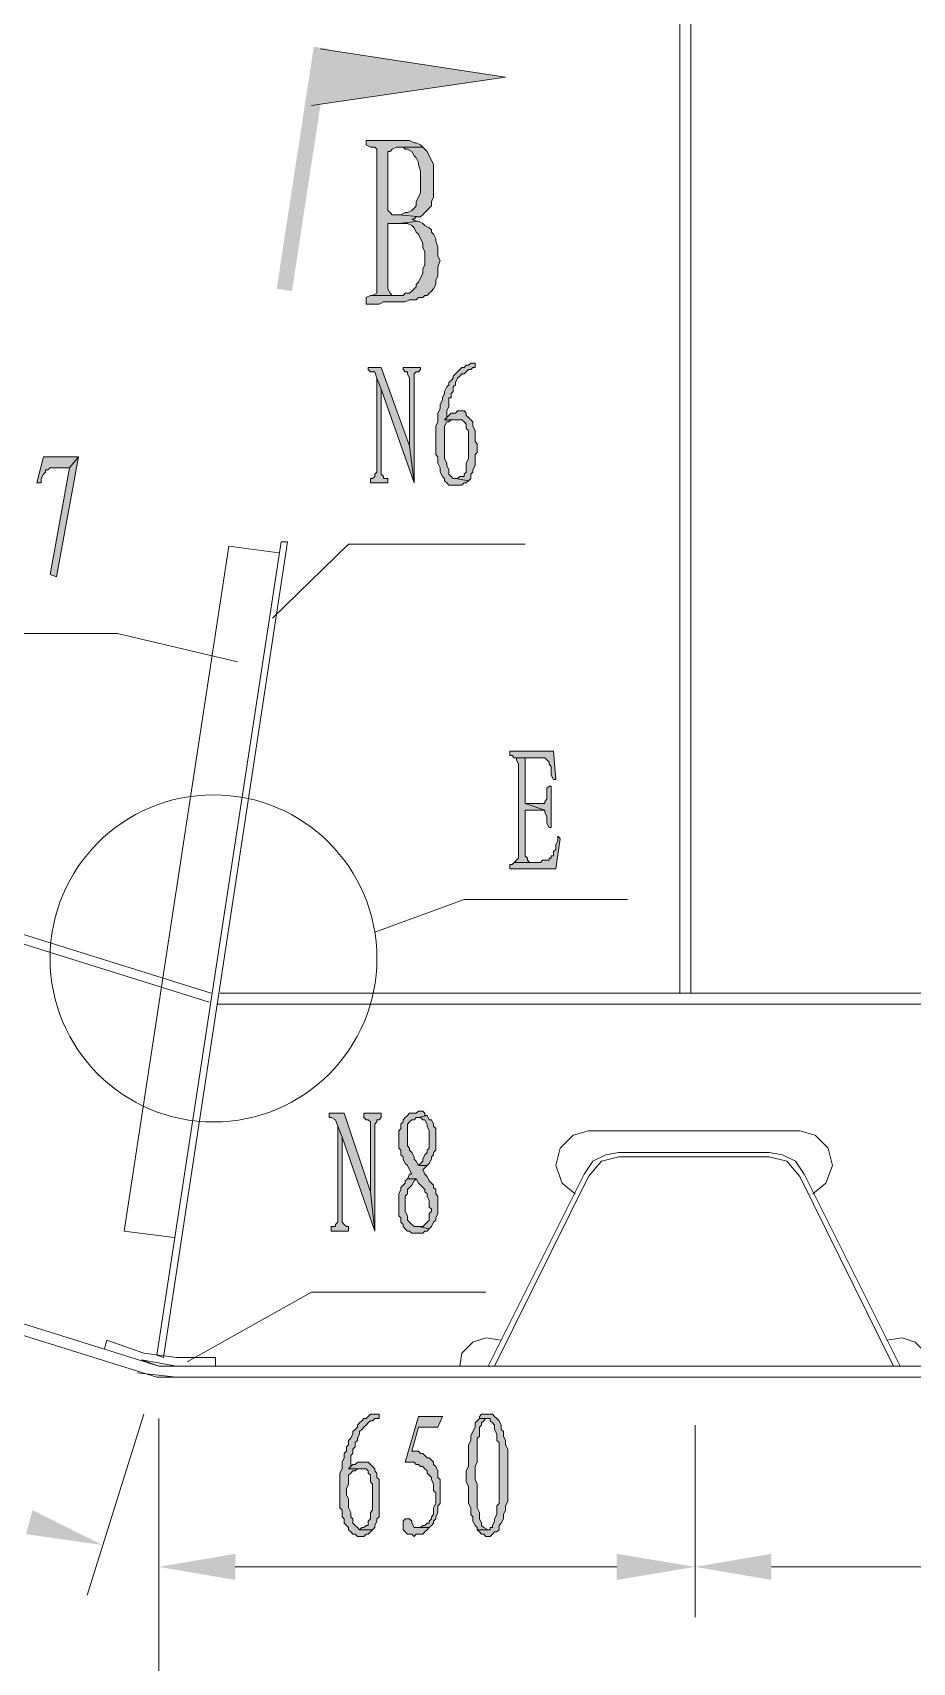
# Model space of a CAD drawing. Header units: millimetres. Extents: x 24 to 410, y 10 to 282.
# Drawn here: x 143 to 160.09, y 180.26 to 211.9 of the extents above; entities that cross this region are included whole.
import ezdxf

# ---------------------------------------------------------------- set-up
doc = ezdxf.new("R2010")
doc.units = ezdxf.units.MM

msp = doc.modelspace()

# ---------------------------------------------------------------- hatches: boundary and pattern name
h = msp.add_hatch(color=256)
h.dxf.hatch_style = 2
h.paths.add_polyline_path([(147.743333, 206.925333), (148.039667, 206.883), (148.463, 211.624333)])
h = msp.add_hatch(color=256)
h.dxf.hatch_style = 2
h.paths.add_polyline_path([(148.039667, 206.883), (148.463, 211.624333), (148.759333, 211.582)])
h = msp.add_hatch(color=256)
h.dxf.hatch_style = 2
h.paths.add_polyline_path([(148.59, 211.582), (148.505333, 211.031667), (152.188333, 211.031667)])
h = msp.add_hatch(color=256)
h.dxf.hatch_style = 2
h.paths.add_polyline_path([(148.505333, 211.031667), (152.188333, 211.031667), (148.420667, 210.481333)])
h = msp.add_hatch(color=256)
h.dxf.hatch_style = 2
h.paths.add_polyline_path([(150.114, 209.804), (149.479, 209.804), (149.479, 209.719333), (149.563667, 209.677), (149.648333, 209.677), (149.690667, 209.634667), (149.690667, 206.840667), (149.606, 206.798333), (150.029333, 206.798333), (149.987, 206.798333), (149.944667, 206.840667), (149.902333, 206.925333), (149.902333, 208.195333), (149.944667, 208.195333), (150.114, 208.195333), (150.495, 208.237667), (150.452667, 208.237667), (150.368, 208.28), (150.410333, 208.28), (150.452667, 208.322333), (150.537333, 208.322333), (150.114, 208.364667), (149.987, 208.364667), (149.944667, 208.407), (149.902333, 208.449333), (149.902333, 209.592333), (149.944667, 209.592333), (149.987, 209.634667), (150.071667, 209.677), (150.579667, 209.677), (150.537333, 209.719333), (150.452667, 209.761667), (150.410333, 209.761667), (150.325667, 209.804)])
h = msp.add_hatch(color=256)
h.dxf.hatch_style = 2
h.paths.add_polyline_path([(150.579667, 209.677), (150.156333, 209.677), (150.198667, 209.677), (150.241, 209.634667), (150.283333, 209.634667), (150.368, 209.592333), (150.410333, 209.507667), (150.452667, 209.465333), (150.495, 209.380667), (150.495, 209.338333), (150.537333, 209.211333), (150.537333, 208.788), (150.495, 208.703333), (150.452667, 208.618667), (150.452667, 208.534), (150.410333, 208.491667), (150.368, 208.449333), (150.283333, 208.407), (150.241, 208.407), (150.156333, 208.364667), (150.114, 208.364667), (150.537333, 208.322333), (150.579667, 208.364667), (150.622, 208.407), (150.706667, 208.491667), (150.749, 208.534), (150.749, 208.618667), (150.791333, 208.703333), (150.791333, 209.338333), (150.749, 209.423), (150.706667, 209.507667), (150.664333, 209.592333), (150.622, 209.634667)])
h = msp.add_hatch(color=256)
h.dxf.hatch_style = 2
h.paths.add_polyline_path([(150.495, 208.237667), (150.114, 208.195333), (150.283333, 208.195333), (150.368, 208.153), (150.410333, 208.110667), (150.452667, 208.026), (150.495, 207.983667), (150.537333, 207.899), (150.579667, 207.814333), (150.579667, 207.729667), (150.622, 207.645), (150.622, 207.391), (150.579667, 207.306333), (150.579667, 207.221667), (150.537333, 207.137), (150.495, 207.052333), (150.452667, 207.01), (150.452667, 206.967667), (150.368, 206.883), (150.325667, 206.840667), (150.241, 206.840667), (150.198667, 206.798333), (149.563667, 206.798333), (149.479, 206.756), (149.479, 206.629), (149.521333, 206.629), (149.733, 206.629), (149.817667, 206.671333), (150.241, 206.671333), (150.325667, 206.713667), (150.452667, 206.713667), (150.495, 206.756), (150.579667, 206.756), (150.622, 206.798333), (150.664333, 206.798333), (150.706667, 206.840667), (150.749, 206.883), (150.791333, 206.925333), (150.833667, 207.01), (150.833667, 207.094667), (150.876, 207.179333), (150.876, 207.348667), (150.918333, 207.475667), (150.876, 207.560333), (150.876, 207.729667), (150.833667, 207.856667), (150.833667, 207.899), (150.791333, 207.983667), (150.749, 208.026), (150.749, 208.068333), (150.706667, 208.110667), (150.622, 208.153), (150.579667, 208.195333)])
h = msp.add_hatch(color=256)
h.dxf.hatch_style = 2
h.paths.add_polyline_path([(149.775333, 205.401333), (149.521333, 205.401333), (149.521333, 205.359), (149.563667, 205.316667), (149.648333, 205.316667), (149.690667, 205.189667), (149.775333, 204.978), (150.410333, 203.157667), (150.325667, 203.877333)])
h = msp.add_hatch(color=256)
h.dxf.hatch_style = 2
h.paths.add_polyline_path([(150.537333, 205.401333), (150.198667, 205.401333), (150.198667, 205.359), (150.241, 205.316667), (150.283333, 205.316667), (150.283333, 205.274333), (150.325667, 205.189667), (150.325667, 203.877333), (150.410333, 203.157667), (150.410333, 205.274333), (150.452667, 205.316667), (150.495, 205.316667), (150.537333, 205.359)])
h = msp.add_hatch(color=256)
h.dxf.hatch_style = 2
h.paths.add_polyline_path([(151.595667, 205.486), (151.511, 205.486), (151.468667, 205.443667), (151.426333, 205.443667), (151.384, 205.401333), (151.341667, 205.401333), (151.299333, 205.359), (151.257, 205.316667), (151.214667, 205.274333), (151.172333, 205.232), (151.172333, 205.189667), (151.13, 205.147333), (151.087667, 205.105), (151.087667, 205.062667), (151.045333, 205.020333), (151.003, 204.935667), (151.003, 204.893333), (150.960667, 204.808667), (150.960667, 204.766333), (150.918333, 204.681667), (150.918333, 204.597), (150.876, 204.512333), (150.876, 204.385333), (150.876, 204.343), (150.833667, 204.258333), (150.833667, 203.708), (150.876, 203.665667), (150.876, 203.538667), (150.918333, 203.454), (150.918333, 203.369333), (150.960667, 203.284667), (151.003, 203.242333), (151.003, 203.2), (151.045333, 203.157667), (151.087667, 203.115333), (151.341667, 203.115333), (151.384, 203.157667), (151.426333, 203.157667), (151.468667, 203.2), (151.214667, 203.242333), (151.172333, 203.242333), (151.13, 203.284667), (151.087667, 203.327), (151.087667, 203.411667), (151.045333, 203.496333), (151.045333, 203.538667), (151.003, 203.623333), (151.003, 204.258333), (151.045333, 204.343), (151.087667, 204.343), (151.13, 204.385333), (151.299333, 204.385333), (151.003, 204.385333), (151.045333, 204.427667), (151.045333, 204.554667), (151.087667, 204.639333), (151.087667, 204.808667), (151.13, 204.808667), (151.13, 204.893333), (151.172333, 204.935667), (151.172333, 205.020333), (151.214667, 205.062667), (151.214667, 205.105), (151.257, 205.189667), (151.299333, 205.232), (151.341667, 205.274333), (151.384, 205.274333), (151.426333, 205.316667), (151.468667, 205.359), (151.511, 205.359), (151.553333, 205.401333), (151.595667, 205.401333)])
h = msp.add_hatch(color=256)
h.dxf.hatch_style = 2
h.paths.add_polyline_path([(149.690667, 205.189667), (149.690667, 203.369333), (149.648333, 203.327), (149.648333, 203.284667), (149.606, 203.242333), (149.563667, 203.242333), (149.563667, 203.157667), (149.902333, 203.157667), (149.902333, 203.242333), (149.817667, 203.242333), (149.817667, 203.284667), (149.775333, 203.327), (149.775333, 204.978)])
h = msp.add_hatch(color=256)
h.dxf.hatch_style = 2
h.paths.add_polyline_path([(151.341667, 204.554667), (151.257, 204.554667), (151.214667, 204.512333), (151.13, 204.512333), (151.087667, 204.47), (151.045333, 204.427667), (151.003, 204.385333), (151.341667, 204.385333), (151.384, 204.343), (151.426333, 204.300667), (151.426333, 204.216), (151.468667, 204.173667), (151.468667, 203.623333), (151.426333, 203.538667), (151.426333, 203.496333), (151.426333, 203.411667), (151.426333, 203.369333), (151.384, 203.327), (151.384, 203.284667), (151.299333, 203.284667), (151.257, 203.242333), (151.214667, 203.242333), (151.468667, 203.2), (151.511, 203.242333), (151.511, 203.327), (151.553333, 203.369333), (151.553333, 203.411667), (151.595667, 203.496333), (151.595667, 203.708), (151.638, 203.750333), (151.638, 203.919667), (151.595667, 203.962), (151.595667, 204.173667), (151.553333, 204.258333), (151.553333, 204.343), (151.511, 204.385333), (151.468667, 204.427667), (151.426333, 204.47), (151.426333, 204.512333), (151.384, 204.554667)])
h = msp.add_hatch(color=256)
h.dxf.hatch_style = 2
h.paths.add_polyline_path([(143.891, 203.665667), (143.213667, 203.665667), (143.086667, 203.157667), (143.171333, 203.157667), (143.171333, 203.242333), (143.213667, 203.327), (143.256, 203.369333), (143.256, 203.411667), (143.298333, 203.411667), (143.340667, 203.454), (143.721667, 203.454)])
h = msp.add_hatch(color=256)
h.dxf.hatch_style = 2
h.paths.add_polyline_path([(143.891, 203.665667), (143.721667, 203.454), (143.340667, 201.379667), (143.467667, 201.337333)])
h = msp.add_hatch(color=256)
h.dxf.hatch_style = 2
h.paths.add_polyline_path([(153.119667, 197.950667), (152.273, 197.950667), (152.273, 197.866), (152.315333, 197.866), (152.357667, 197.823667), (152.950333, 197.823667), (152.992667, 197.781333), (153.035, 197.739), (153.035, 197.696667), (153.077333, 197.654333), (153.077333, 197.485), (153.119667, 197.400333), (153.162, 197.400333)])
h = msp.add_hatch(color=256)
h.dxf.hatch_style = 2
h.paths.add_polyline_path([(152.4, 197.823667), (152.4, 197.781333), (152.442333, 197.696667), (152.442333, 195.876333), (152.4, 195.834), (152.357667, 195.791667), (152.738667, 195.791667), (152.654, 195.791667), (152.611667, 195.834), (152.611667, 195.876333), (152.569333, 195.918667), (152.569333, 196.807667), (152.950333, 196.807667), (152.569333, 196.934667), (152.569333, 197.823667), (152.950333, 197.823667)])
h = msp.add_hatch(color=256)
h.dxf.hatch_style = 2
h.paths.add_polyline_path([(153.077333, 197.273333), (153.035, 197.273333), (152.992667, 197.231), (152.992667, 197.019333), (152.950333, 196.977), (152.950333, 196.934667), (152.569333, 196.934667), (152.950333, 196.807667), (152.950333, 196.765333), (152.992667, 196.680667), (152.992667, 196.553667), (153.035, 196.469), (153.077333, 196.469)])
h = msp.add_hatch(color=256)
h.dxf.hatch_style = 2
h.paths.add_polyline_path([(153.204333, 196.299667), (153.204333, 196.215), (153.162, 196.130333), (153.162, 196.045667), (153.119667, 196.003333), (153.119667, 195.918667), (153.077333, 195.918667), (153.077333, 195.876333), (153.035, 195.876333), (153.035, 195.834), (152.992667, 195.834), (152.908, 195.834), (152.865667, 195.791667), (152.357667, 195.791667), (152.315333, 195.749333), (152.273, 195.749333), (152.273, 195.664667), (153.162, 195.664667), (153.246667, 196.257333)])
h = msp.add_hatch(color=256)
h.dxf.hatch_style = 2
h.paths.add_polyline_path([(149.055667, 190.923333), (148.759333, 190.923333), (148.759333, 190.838667), (148.801667, 190.838667), (148.886333, 190.796333), (148.928667, 190.669333), (149.013333, 190.457667), (149.648333, 188.637333), (149.563667, 189.399333)])
h = msp.add_hatch(color=256)
h.dxf.hatch_style = 2
h.paths.add_polyline_path([(149.775333, 190.923333), (149.436667, 190.923333), (149.436667, 190.838667), (149.479, 190.796333), (149.521333, 190.796333), (149.563667, 190.754), (149.563667, 189.399333), (149.648333, 188.637333), (149.648333, 190.711667), (149.690667, 190.754), (149.690667, 190.796333), (149.733, 190.796333), (149.775333, 190.838667)])
h = msp.add_hatch(color=256)
h.dxf.hatch_style = 2
h.paths.add_polyline_path([(150.495, 190.965667), (150.452667, 190.923333), (150.325667, 190.923333), (150.283333, 190.881), (150.241, 190.838667), (150.198667, 190.796333), (150.198667, 190.754), (150.156333, 190.711667), (150.156333, 190.627), (150.114, 190.584667), (150.114, 190.246), (150.156333, 190.203667), (150.156333, 190.119), (150.198667, 190.076667), (150.198667, 190.034333), (150.241, 189.949667), (150.283333, 189.907333), (150.325667, 189.822667), (150.368, 189.738), (150.325667, 189.738), (150.283333, 189.653333), (150.452667, 189.653333), (150.495, 189.568667), (150.537333, 189.526333), (150.579667, 189.484), (150.622, 189.441667), (150.622, 189.399333), (150.664333, 189.357), (150.664333, 189.314667), (150.706667, 189.23), (150.706667, 189.103), (150.749, 189.060667), (150.749, 189.018333), (150.706667, 188.976), (150.706667, 188.849), (150.664333, 188.806667), (150.622, 188.764333), (150.579667, 188.722), (150.495, 188.722), (150.706667, 188.679667), (150.749, 188.722), (150.791333, 188.806667), (150.833667, 188.849), (150.833667, 188.891333), (150.876, 188.976), (150.876, 189.314667), (150.833667, 189.357), (150.833667, 189.441667), (150.791333, 189.484), (150.791333, 189.526333), (150.749, 189.568667), (150.706667, 189.611), (150.664333, 189.695667), (150.622, 189.738), (150.579667, 189.822667), (150.622, 189.865), (150.664333, 189.907333), (150.495, 189.907333), (150.452667, 189.992), (150.410333, 190.034333), (150.410333, 190.076667), (150.368, 190.161333), (150.325667, 190.203667), (150.325667, 190.246), (150.283333, 190.288333), (150.283333, 190.711667), (150.325667, 190.754), (150.368, 190.796333), (150.410333, 190.796333), (150.452667, 190.838667), (150.495, 190.838667), (150.664333, 190.881), (150.622, 190.881), (150.622, 190.923333), (150.579667, 190.965667)])
h = msp.add_hatch(color=256)
h.dxf.hatch_style = 2
h.paths.add_polyline_path([(150.664333, 190.881), (150.495, 190.838667), (150.537333, 190.838667), (150.579667, 190.796333), (150.622, 190.796333), (150.664333, 190.711667), (150.664333, 190.669333), (150.706667, 190.584667), (150.706667, 190.246), (150.664333, 190.203667), (150.664333, 190.161333), (150.622, 190.119), (150.579667, 190.034333), (150.579667, 189.992), (150.495, 189.907333), (150.664333, 189.907333), (150.706667, 189.949667), (150.749, 190.034333), (150.749, 190.076667), (150.791333, 190.119), (150.791333, 190.161333), (150.833667, 190.203667), (150.833667, 190.627), (150.791333, 190.669333), (150.791333, 190.711667), (150.749, 190.796333), (150.706667, 190.796333)])
h = msp.add_hatch(color=256)
h.dxf.hatch_style = 2
h.paths.add_polyline_path([(148.928667, 190.669333), (148.928667, 188.806667), (148.886333, 188.764333), (148.886333, 188.722), (148.801667, 188.722), (148.801667, 188.637333), (149.140333, 188.637333), (149.140333, 188.722), (149.098, 188.722), (149.055667, 188.764333), (149.013333, 188.806667), (149.013333, 190.457667)])
h = msp.add_hatch(color=256)
h.dxf.hatch_style = 2
h.paths.add_polyline_path([(150.283333, 189.653333), (150.241, 189.611), (150.241, 189.568667), (150.198667, 189.526333), (150.156333, 189.484), (150.156333, 189.441667), (150.114, 189.357), (150.114, 188.933667), (150.156333, 188.891333), (150.156333, 188.806667), (150.198667, 188.764333), (150.198667, 188.722), (150.241, 188.679667), (150.283333, 188.637333), (150.325667, 188.637333), (150.368, 188.595), (150.495, 188.595), (150.537333, 188.595), (150.579667, 188.595), (150.622, 188.637333), (150.664333, 188.637333), (150.706667, 188.679667), (150.495, 188.722), (150.410333, 188.722), (150.368, 188.764333), (150.325667, 188.806667), (150.283333, 188.849), (150.283333, 188.933667), (150.241, 189.018333), (150.241, 189.314667), (150.283333, 189.357), (150.283333, 189.441667), (150.325667, 189.484), (150.368, 189.526333), (150.410333, 189.611), (150.452667, 189.653333)])
h = msp.add_hatch(color=256)
h.dxf.hatch_style = 2
h.paths.add_polyline_path([(149.733, 185.081333), (149.563667, 185.081333), (149.521333, 185.039), (149.479, 184.996667), (149.436667, 184.996667), (149.394333, 184.954333), (149.352, 184.912), (149.309667, 184.869667), (149.309667, 184.827333), (149.267333, 184.785), (149.225, 184.742667), (149.225, 184.700333), (149.182667, 184.615667), (149.140333, 184.573333), (149.140333, 184.488667), (149.098, 184.446333), (149.098, 184.361667), (149.055667, 184.319333), (149.055667, 184.234667), (149.013333, 184.15), (149.013333, 184.023), (148.971, 183.938333), (148.971, 183.261), (149.013333, 183.218667), (149.013333, 183.091667), (149.055667, 183.049333), (149.055667, 182.964667), (149.098, 182.922333), (149.140333, 182.88), (149.140333, 182.837667), (149.182667, 182.795333), (149.225, 182.753), (149.267333, 182.753), (149.309667, 182.710667), (149.436667, 182.710667), (149.479, 182.753), (149.521333, 182.753), (149.563667, 182.795333), (149.606, 182.837667), (149.352, 182.837667), (149.309667, 182.88), (149.267333, 182.922333), (149.225, 182.964667), (149.225, 183.049333), (149.182667, 183.091667), (149.182667, 183.176333), (149.140333, 183.261), (149.140333, 183.430333), (149.098, 183.515), (149.098, 183.642), (149.140333, 183.726667), (149.140333, 183.896), (149.182667, 183.938333), (149.225, 183.980667), (149.267333, 183.980667), (149.309667, 184.023), (149.436667, 184.023), (149.140333, 184.023), (149.182667, 184.065333), (149.182667, 184.277), (149.225, 184.319333), (149.225, 184.404), (149.267333, 184.446333), (149.267333, 184.531), (149.309667, 184.573333), (149.309667, 184.615667), (149.352, 184.700333), (149.352, 184.742667), (149.394333, 184.785), (149.436667, 184.827333), (149.479, 184.869667), (149.521333, 184.912), (149.563667, 184.954333), (149.606, 184.954333), (149.648333, 184.996667), (149.733, 184.996667)])
h = msp.add_hatch(color=256)
h.dxf.hatch_style = 2
h.paths.add_polyline_path([(151.849667, 185.081333), (151.722667, 185.081333), (151.680333, 185.039), (151.680333, 184.996667), (151.849667, 184.996667), (151.892, 184.996667), (151.892, 184.954333), (151.934333, 184.912), (151.976667, 184.869667), (151.976667, 184.785), (152.019, 184.700333), (152.019, 184.573333), (152.061333, 184.531), (152.061333, 183.896), (152.061333, 183.345667), (152.019, 183.303333), (152.019, 183.134), (151.976667, 183.049333), (151.976667, 183.007), (151.934333, 182.922333), (151.934333, 182.88), (151.892, 182.88), (151.892, 182.837667), (151.849667, 182.837667), (151.638, 182.837667), (151.680333, 182.795333), (151.722667, 182.753), (151.765, 182.753), (151.807333, 182.710667), (151.892, 182.710667), (151.934333, 182.753), (151.976667, 182.795333), (152.019, 182.795333), (152.061333, 182.837667), (152.061333, 182.922333), (152.103667, 182.964667), (152.146, 183.049333), (152.146, 183.134), (152.188333, 183.218667), (152.188333, 183.303333), (152.230667, 183.388), (152.230667, 184.404), (152.188333, 184.488667), (152.188333, 184.573333), (152.146, 184.658), (152.146, 184.742667), (152.103667, 184.785), (152.103667, 184.869667), (152.061333, 184.954333), (152.019, 184.996667), (151.976667, 185.039), (151.934333, 185.081333)])
h = msp.add_hatch(color=256)
h.dxf.hatch_style = 2
h.paths.add_polyline_path([(150.960667, 185.039), (150.495, 185.039), (150.241, 184.15), (150.410333, 184.15), (150.452667, 184.107667), (150.495, 184.107667), (150.537333, 184.065333), (150.579667, 184.065333), (150.622, 184.023), (150.664333, 183.980667), (150.664333, 183.938333), (150.706667, 183.896), (150.749, 183.853667), (150.749, 183.811333), (150.791333, 183.726667), (150.791333, 183.599667), (150.833667, 183.557333), (150.833667, 183.345667), (150.791333, 183.261), (150.791333, 183.218667), (150.791333, 183.134), (150.749, 183.091667), (150.749, 183.049333), (150.706667, 183.007), (150.706667, 182.964667), (150.664333, 182.964667), (150.622, 182.922333), (150.579667, 182.922333), (150.537333, 182.88), (150.410333, 182.88), (150.706667, 182.88), (150.749, 182.922333), (150.791333, 182.964667), (150.791333, 183.007), (150.833667, 183.049333), (150.833667, 183.091667), (150.876, 183.176333), (150.876, 183.303333), (150.918333, 183.345667), (150.918333, 183.811333), (150.876, 183.853667), (150.876, 183.980667), (150.833667, 184.065333), (150.791333, 184.107667), (150.791333, 184.15), (150.749, 184.192333), (150.706667, 184.234667), (150.664333, 184.234667), (150.622, 184.277), (150.579667, 184.319333), (150.537333, 184.319333), (150.495, 184.361667), (150.368, 184.361667), (150.495, 184.827333), (150.876, 184.827333)])
h = msp.add_hatch(color=256)
h.dxf.hatch_style = 2
h.paths.add_polyline_path([(151.680333, 184.996667), (151.638, 184.954333), (151.595667, 184.912), (151.595667, 184.827333), (151.553333, 184.742667), (151.511, 184.658), (151.511, 184.573333), (151.468667, 184.488667), (151.468667, 184.065333), (151.426333, 183.980667), (151.426333, 183.769), (151.468667, 183.684333), (151.468667, 183.345667), (151.511, 183.261), (151.511, 183.134), (151.553333, 183.091667), (151.553333, 183.007), (151.595667, 182.922333), (151.638, 182.88), (151.638, 182.837667), (151.849667, 182.837667), (151.765, 182.88), (151.722667, 182.922333), (151.722667, 182.964667), (151.680333, 183.049333), (151.680333, 183.176333), (151.638, 183.261), (151.638, 183.726667), (151.595667, 183.811333), (151.595667, 184.065333), (151.638, 184.15), (151.638, 184.615667), (151.680333, 184.658), (151.680333, 184.827333), (151.722667, 184.869667), (151.722667, 184.912), (151.765, 184.954333), (151.807333, 184.996667), (151.849667, 184.996667)])
h = msp.add_hatch(color=256)
h.dxf.hatch_style = 2
h.paths.add_polyline_path([(149.479, 184.15), (149.309667, 184.15), (149.267333, 184.107667), (149.225, 184.107667), (149.182667, 184.065333), (149.140333, 184.023), (149.479, 184.023), (149.521333, 183.980667), (149.521333, 183.938333), (149.563667, 183.896), (149.563667, 183.769), (149.606, 183.726667), (149.606, 183.218667), (149.563667, 183.176333), (149.563667, 183.091667), (149.563667, 183.049333), (149.521333, 183.007), (149.521333, 182.922333), (149.479, 182.922333), (149.436667, 182.88), (149.394333, 182.88), (149.352, 182.837667), (149.606, 182.837667), (149.648333, 182.88), (149.648333, 182.922333), (149.690667, 183.007), (149.690667, 183.049333), (149.733, 183.091667), (149.733, 183.811333), (149.690667, 183.853667), (149.690667, 183.938333), (149.648333, 183.980667), (149.648333, 184.023), (149.606, 184.065333), (149.563667, 184.107667), (149.521333, 184.15)])
h = msp.add_hatch(color=256)
h.dxf.hatch_style = 2
h.paths.add_polyline_path([(143.002, 183.218667), (142.875, 182.753), (144.356667, 182.541333)])
h = msp.add_hatch(color=256)
h.dxf.hatch_style = 2
h.paths.add_polyline_path([(150.283333, 183.049333), (150.241, 183.049333), (150.198667, 183.007), (150.198667, 182.837667), (150.241, 182.795333), (150.283333, 182.753), (150.368, 182.753), (150.410333, 182.710667), (150.452667, 182.753), (150.579667, 182.753), (150.622, 182.795333), (150.664333, 182.837667), (150.706667, 182.88), (150.410333, 182.88), (150.368, 182.964667), (150.368, 183.007), (150.325667, 183.049333)])
h = msp.add_hatch(color=256)
h.dxf.hatch_style = 2
h.paths.add_polyline_path([(146.939, 182.372), (146.939, 181.864), (145.457333, 182.118)])
h = msp.add_hatch(color=256)
h.dxf.hatch_style = 2
h.paths.add_polyline_path([(154.347333, 182.372), (154.347333, 181.864), (155.871333, 182.118)])
h = msp.add_hatch(color=256)
h.dxf.hatch_style = 2
h.paths.add_polyline_path([(157.353, 182.372), (157.353, 181.864), (155.871333, 182.118)])

# ---------------------------------------------------------------- linework, layer by layer
at = {"lineweight": 0}
for points in [[(155.575, 193.251667), (155.575, 235.754333)], [(155.786667, 193.251667), (155.786667, 235.796667)], [(38.227, 219.540667), (145.457333, 186.012667)], [(38.227, 219.286667), (145.415, 185.801)], [(88.646, 211.328), (146.473333, 193.251667)], [(148.59, 211.582), (152.188333, 211.031667), (148.420667, 210.481333)], [(88.646, 211.158667), (146.431, 193.082333)], [(146.812, 201.93), (144.78, 188.637333)], [(147.828, 202.014667), (145.415, 186.224333)], [(147.955, 202.014667), (145.542, 186.182), (145.415, 186.224333)], [(146.812, 201.93), (147.785667, 201.803)], [(149.140333, 201.972333), (147.658667, 200.533)], [(147.828, 202.014667), (147.955, 202.014667)], [(149.140333, 201.972333), (152.569333, 201.972333)], [(141.435667, 200.236667), (144.653, 200.236667)], [(144.653, 200.236667), (146.981333, 199.686333)], [(149.648333, 194.437), (151.384, 195.072), (154.559, 195.072)], [(243.289667, 193.04), (146.600333, 193.04)], [(243.289667, 193.251667), (146.642667, 193.251667)], [(155.575, 193.251667), (155.786667, 193.251667)], [(153.797, 190.584667), (153.500667, 190.5), (153.246667, 190.246), (153.162, 189.907333), (153.289, 189.568667), (153.543, 189.357)], [(157.903333, 190.584667), (153.797, 190.584667)], [(158.157333, 189.357), (158.411333, 189.568667), (158.538333, 189.907333), (158.453667, 190.246), (158.199667, 190.5), (157.903333, 190.584667)], [(157.310667, 190.161333), (154.389667, 190.161333), (154.135667, 190.119), (153.881667, 189.992), (153.712333, 189.738)], [(157.988, 189.738), (157.818667, 189.992), (157.564667, 190.119), (157.310667, 190.161333)], [(154.389667, 190.076667), (154.051, 189.992), (153.797, 189.695667)], [(157.310667, 190.076667), (154.389667, 190.076667)], [(157.903333, 189.695667), (157.649333, 189.992), (157.310667, 190.076667)], [(153.712333, 189.738), (151.849667, 186.012667)], [(153.797, 189.695667), (151.976667, 186.012667)], [(159.723667, 186.012667), (157.903333, 189.695667)], [(159.850667, 186.012667), (157.988, 189.738)], [(144.78, 188.637333), (145.753667, 188.510333)], [(148.420667, 187.452), (146.007667, 186.097333)], [(148.420667, 187.452), (151.807333, 187.452)], [(144.399, 186.351333), (144.441333, 186.520667)], [(144.441333, 186.520667), (145.161, 186.266667)], [(152.103667, 186.520667), (151.807333, 186.563), (151.553333, 186.478333), (151.341667, 186.266667), (151.299333, 186.012667)], [(160.401, 186.012667), (160.358667, 186.266667), (160.147, 186.478333), (159.893, 186.563), (159.596667, 186.520667)], [(145.118667, 186.139667), (145.796, 186.012667)], [(145.118667, 186.139667), (145.457333, 186.012667)], [(146.558, 186.182), (145.796, 186.182), (145.161, 186.266667)], [(146.558, 186.012667), (146.558, 186.182)], [(145.034, 185.885667), (145.796, 185.801)], [(145.415, 185.801), (395.859, 185.801)], [(145.457333, 186.012667), (145.796, 186.012667)], [(145.457333, 186.012667), (395.859, 186.012667)], [(145.161, 185.081333), (144.060333, 181.567667)], [(145.457333, 184.996667), (145.457333, 181.144333)], [(155.871333, 184.869667), (155.871333, 181.144333)], [(155.871333, 184.869667), (155.871333, 181.144333)], [(146.939, 182.118), (154.347333, 182.118)], [(157.353, 182.118), (394.377333, 182.118)], [(145.457333, 181.313667), (145.457333, 177.334333)]]:
    msp.add_lwpolyline(points, dxfattribs=at)
for points in [[(150.114, 209.804), (149.479, 209.804), (149.479, 209.719333), (149.563667, 209.677), (149.648333, 209.677), (149.690667, 209.634667), (149.690667, 206.840667), (149.606, 206.798333), (150.029333, 206.798333), (149.987, 206.798333), (149.944667, 206.840667), (149.902333, 206.925333), (149.902333, 208.195333), (149.944667, 208.195333), (150.114, 208.195333), (150.495, 208.237667), (150.452667, 208.237667), (150.368, 208.28), (150.410333, 208.28), (150.452667, 208.322333), (150.537333, 208.322333), (150.114, 208.364667), (149.987, 208.364667), (149.944667, 208.407), (149.902333, 208.449333), (149.902333, 209.592333), (149.944667, 209.592333), (149.987, 209.634667), (150.071667, 209.677), (150.579667, 209.677), (150.537333, 209.719333), (150.452667, 209.761667), (150.410333, 209.761667), (150.325667, 209.804)], [(150.579667, 209.677), (150.156333, 209.677), (150.198667, 209.677), (150.241, 209.634667), (150.283333, 209.634667), (150.368, 209.592333), (150.410333, 209.507667), (150.452667, 209.465333), (150.495, 209.380667), (150.495, 209.338333), (150.537333, 209.211333), (150.537333, 208.788), (150.495, 208.703333), (150.452667, 208.618667), (150.452667, 208.534), (150.410333, 208.491667), (150.368, 208.449333), (150.283333, 208.407), (150.241, 208.407), (150.156333, 208.364667), (150.114, 208.364667), (150.537333, 208.322333), (150.579667, 208.364667), (150.622, 208.407), (150.706667, 208.491667), (150.749, 208.534), (150.749, 208.618667), (150.791333, 208.703333), (150.791333, 209.338333), (150.749, 209.423), (150.706667, 209.507667), (150.664333, 209.592333), (150.622, 209.634667)], [(150.495, 208.237667), (150.114, 208.195333), (150.283333, 208.195333), (150.368, 208.153), (150.410333, 208.110667), (150.452667, 208.026), (150.495, 207.983667), (150.537333, 207.899), (150.579667, 207.814333), (150.579667, 207.729667), (150.622, 207.645), (150.622, 207.391), (150.579667, 207.306333), (150.579667, 207.221667), (150.537333, 207.137), (150.495, 207.052333), (150.452667, 207.01), (150.452667, 206.967667), (150.368, 206.883), (150.325667, 206.840667), (150.241, 206.840667), (150.198667, 206.798333), (149.563667, 206.798333), (149.479, 206.756), (149.479, 206.629), (149.521333, 206.629), (149.733, 206.629), (149.817667, 206.671333), (150.241, 206.671333), (150.325667, 206.713667), (150.452667, 206.713667), (150.495, 206.756), (150.579667, 206.756), (150.622, 206.798333), (150.664333, 206.798333), (150.706667, 206.840667), (150.749, 206.883), (150.791333, 206.925333), (150.833667, 207.01), (150.833667, 207.094667), (150.876, 207.179333), (150.876, 207.348667), (150.918333, 207.475667), (150.876, 207.560333), (150.876, 207.729667), (150.833667, 207.856667), (150.833667, 207.899), (150.791333, 207.983667), (150.749, 208.026), (150.749, 208.068333), (150.706667, 208.110667), (150.622, 208.153), (150.579667, 208.195333)], [(149.775333, 205.401333), (149.521333, 205.401333), (149.521333, 205.359), (149.563667, 205.316667), (149.648333, 205.316667), (149.690667, 205.189667), (149.775333, 204.978), (150.410333, 203.157667), (150.325667, 203.877333)], [(150.537333, 205.401333), (150.198667, 205.401333), (150.198667, 205.359), (150.241, 205.316667), (150.283333, 205.316667), (150.283333, 205.274333), (150.325667, 205.189667), (150.325667, 203.877333), (150.410333, 203.157667), (150.410333, 205.274333), (150.452667, 205.316667), (150.495, 205.316667), (150.537333, 205.359)], [(151.595667, 205.486), (151.511, 205.486), (151.468667, 205.443667), (151.426333, 205.443667), (151.384, 205.401333), (151.341667, 205.401333), (151.299333, 205.359), (151.257, 205.316667), (151.214667, 205.274333), (151.172333, 205.232), (151.172333, 205.189667), (151.13, 205.147333), (151.087667, 205.105), (151.087667, 205.062667), (151.045333, 205.020333), (151.003, 204.935667), (151.003, 204.893333), (150.960667, 204.808667), (150.960667, 204.766333), (150.918333, 204.681667), (150.918333, 204.597), (150.876, 204.512333), (150.876, 204.385333), (150.876, 204.343), (150.833667, 204.258333), (150.833667, 203.708), (150.876, 203.665667), (150.876, 203.538667), (150.918333, 203.454), (150.918333, 203.369333), (150.960667, 203.284667), (151.003, 203.242333), (151.003, 203.2), (151.045333, 203.157667), (151.087667, 203.115333), (151.341667, 203.115333), (151.384, 203.157667), (151.426333, 203.157667), (151.468667, 203.2), (151.214667, 203.242333), (151.172333, 203.242333), (151.13, 203.284667), (151.087667, 203.327), (151.087667, 203.411667), (151.045333, 203.496333), (151.045333, 203.538667), (151.003, 203.623333), (151.003, 204.258333), (151.045333, 204.343), (151.087667, 204.343), (151.13, 204.385333), (151.299333, 204.385333), (151.003, 204.385333), (151.045333, 204.427667), (151.045333, 204.554667), (151.087667, 204.639333), (151.087667, 204.808667), (151.13, 204.808667), (151.13, 204.893333), (151.172333, 204.935667), (151.172333, 205.020333), (151.214667, 205.062667), (151.214667, 205.105), (151.257, 205.189667), (151.299333, 205.232), (151.341667, 205.274333), (151.384, 205.274333), (151.426333, 205.316667), (151.468667, 205.359), (151.511, 205.359), (151.553333, 205.401333), (151.595667, 205.401333)], [(149.690667, 205.189667), (149.690667, 203.369333), (149.648333, 203.327), (149.648333, 203.284667), (149.606, 203.242333), (149.563667, 203.242333), (149.563667, 203.157667), (149.902333, 203.157667), (149.902333, 203.242333), (149.817667, 203.242333), (149.817667, 203.284667), (149.775333, 203.327), (149.775333, 204.978)], [(151.341667, 204.554667), (151.257, 204.554667), (151.214667, 204.512333), (151.13, 204.512333), (151.087667, 204.47), (151.045333, 204.427667), (151.003, 204.385333), (151.341667, 204.385333), (151.384, 204.343), (151.426333, 204.300667), (151.426333, 204.216), (151.468667, 204.173667), (151.468667, 203.623333), (151.426333, 203.538667), (151.426333, 203.496333), (151.426333, 203.411667), (151.426333, 203.369333), (151.384, 203.327), (151.384, 203.284667), (151.299333, 203.284667), (151.257, 203.242333), (151.214667, 203.242333), (151.468667, 203.2), (151.511, 203.242333), (151.511, 203.327), (151.553333, 203.369333), (151.553333, 203.411667), (151.595667, 203.496333), (151.595667, 203.708), (151.638, 203.750333), (151.638, 203.919667), (151.595667, 203.962), (151.595667, 204.173667), (151.553333, 204.258333), (151.553333, 204.343), (151.511, 204.385333), (151.468667, 204.427667), (151.426333, 204.47), (151.426333, 204.512333), (151.384, 204.554667)], [(143.891, 203.665667), (143.213667, 203.665667), (143.086667, 203.157667), (143.171333, 203.157667), (143.171333, 203.242333), (143.213667, 203.327), (143.256, 203.369333), (143.256, 203.411667), (143.298333, 203.411667), (143.340667, 203.454), (143.721667, 203.454)], [(143.891, 203.665667), (143.721667, 203.454), (143.340667, 201.379667), (143.467667, 201.337333)], [(153.119667, 197.950667), (152.273, 197.950667), (152.273, 197.866), (152.315333, 197.866), (152.357667, 197.823667), (152.950333, 197.823667), (152.992667, 197.781333), (153.035, 197.739), (153.035, 197.696667), (153.077333, 197.654333), (153.077333, 197.485), (153.119667, 197.400333), (153.162, 197.400333)], [(152.4, 197.823667), (152.4, 197.781333), (152.442333, 197.696667), (152.442333, 195.876333), (152.4, 195.834), (152.357667, 195.791667), (152.738667, 195.791667), (152.654, 195.791667), (152.611667, 195.834), (152.611667, 195.876333), (152.569333, 195.918667), (152.569333, 196.807667), (152.950333, 196.807667), (152.569333, 196.934667), (152.569333, 197.823667), (152.950333, 197.823667)], [(153.077333, 197.273333), (153.035, 197.273333), (152.992667, 197.231), (152.992667, 197.019333), (152.950333, 196.977), (152.950333, 196.934667), (152.569333, 196.934667), (152.950333, 196.807667), (152.950333, 196.765333), (152.992667, 196.680667), (152.992667, 196.553667), (153.035, 196.469), (153.077333, 196.469)], [(153.204333, 196.299667), (153.204333, 196.215), (153.162, 196.130333), (153.162, 196.045667), (153.119667, 196.003333), (153.119667, 195.918667), (153.077333, 195.918667), (153.077333, 195.876333), (153.035, 195.876333), (153.035, 195.834), (152.992667, 195.834), (152.908, 195.834), (152.865667, 195.791667), (152.357667, 195.791667), (152.315333, 195.749333), (152.273, 195.749333), (152.273, 195.664667), (153.162, 195.664667), (153.246667, 196.257333)], [(149.055667, 190.923333), (148.759333, 190.923333), (148.759333, 190.838667), (148.801667, 190.838667), (148.886333, 190.796333), (148.928667, 190.669333), (149.013333, 190.457667), (149.648333, 188.637333), (149.563667, 189.399333)], [(149.775333, 190.923333), (149.436667, 190.923333), (149.436667, 190.838667), (149.479, 190.796333), (149.521333, 190.796333), (149.563667, 190.754), (149.563667, 189.399333), (149.648333, 188.637333), (149.648333, 190.711667), (149.690667, 190.754), (149.690667, 190.796333), (149.733, 190.796333), (149.775333, 190.838667)], [(150.495, 190.965667), (150.452667, 190.923333), (150.325667, 190.923333), (150.283333, 190.881), (150.241, 190.838667), (150.198667, 190.796333), (150.198667, 190.754), (150.156333, 190.711667), (150.156333, 190.627), (150.114, 190.584667), (150.114, 190.246), (150.156333, 190.203667), (150.156333, 190.119), (150.198667, 190.076667), (150.198667, 190.034333), (150.241, 189.949667), (150.283333, 189.907333), (150.325667, 189.822667), (150.368, 189.738), (150.325667, 189.738), (150.283333, 189.653333), (150.452667, 189.653333), (150.495, 189.568667), (150.537333, 189.526333), (150.579667, 189.484), (150.622, 189.441667), (150.622, 189.399333), (150.664333, 189.357), (150.664333, 189.314667), (150.706667, 189.23), (150.706667, 189.103), (150.749, 189.060667), (150.749, 189.018333), (150.706667, 188.976), (150.706667, 188.849), (150.664333, 188.806667), (150.622, 188.764333), (150.579667, 188.722), (150.495, 188.722), (150.706667, 188.679667), (150.749, 188.722), (150.791333, 188.806667), (150.833667, 188.849), (150.833667, 188.891333), (150.876, 188.976), (150.876, 189.314667), (150.833667, 189.357), (150.833667, 189.441667), (150.791333, 189.484), (150.791333, 189.526333), (150.749, 189.568667), (150.706667, 189.611), (150.664333, 189.695667), (150.622, 189.738), (150.579667, 189.822667), (150.622, 189.865), (150.664333, 189.907333), (150.495, 189.907333), (150.452667, 189.992), (150.410333, 190.034333), (150.410333, 190.076667), (150.368, 190.161333), (150.325667, 190.203667), (150.325667, 190.246), (150.283333, 190.288333), (150.283333, 190.711667), (150.325667, 190.754), (150.368, 190.796333), (150.410333, 190.796333), (150.452667, 190.838667), (150.495, 190.838667), (150.664333, 190.881), (150.622, 190.881), (150.622, 190.923333), (150.579667, 190.965667)], [(150.664333, 190.881), (150.495, 190.838667), (150.537333, 190.838667), (150.579667, 190.796333), (150.622, 190.796333), (150.664333, 190.711667), (150.664333, 190.669333), (150.706667, 190.584667), (150.706667, 190.246), (150.664333, 190.203667), (150.664333, 190.161333), (150.622, 190.119), (150.579667, 190.034333), (150.579667, 189.992), (150.495, 189.907333), (150.664333, 189.907333), (150.706667, 189.949667), (150.749, 190.034333), (150.749, 190.076667), (150.791333, 190.119), (150.791333, 190.161333), (150.833667, 190.203667), (150.833667, 190.627), (150.791333, 190.669333), (150.791333, 190.711667), (150.749, 190.796333), (150.706667, 190.796333)], [(148.928667, 190.669333), (148.928667, 188.806667), (148.886333, 188.764333), (148.886333, 188.722), (148.801667, 188.722), (148.801667, 188.637333), (149.140333, 188.637333), (149.140333, 188.722), (149.098, 188.722), (149.055667, 188.764333), (149.013333, 188.806667), (149.013333, 190.457667)], [(150.283333, 189.653333), (150.241, 189.611), (150.241, 189.568667), (150.198667, 189.526333), (150.156333, 189.484), (150.156333, 189.441667), (150.114, 189.357), (150.114, 188.933667), (150.156333, 188.891333), (150.156333, 188.806667), (150.198667, 188.764333), (150.198667, 188.722), (150.241, 188.679667), (150.283333, 188.637333), (150.325667, 188.637333), (150.368, 188.595), (150.495, 188.595), (150.537333, 188.595), (150.579667, 188.595), (150.622, 188.637333), (150.664333, 188.637333), (150.706667, 188.679667), (150.495, 188.722), (150.410333, 188.722), (150.368, 188.764333), (150.325667, 188.806667), (150.283333, 188.849), (150.283333, 188.933667), (150.241, 189.018333), (150.241, 189.314667), (150.283333, 189.357), (150.283333, 189.441667), (150.325667, 189.484), (150.368, 189.526333), (150.410333, 189.611), (150.452667, 189.653333)], [(149.733, 185.081333), (149.563667, 185.081333), (149.521333, 185.039), (149.479, 184.996667), (149.436667, 184.996667), (149.394333, 184.954333), (149.352, 184.912), (149.309667, 184.869667), (149.309667, 184.827333), (149.267333, 184.785), (149.225, 184.742667), (149.225, 184.700333), (149.182667, 184.615667), (149.140333, 184.573333), (149.140333, 184.488667), (149.098, 184.446333), (149.098, 184.361667), (149.055667, 184.319333), (149.055667, 184.234667), (149.013333, 184.15), (149.013333, 184.023), (148.971, 183.938333), (148.971, 183.261), (149.013333, 183.218667), (149.013333, 183.091667), (149.055667, 183.049333), (149.055667, 182.964667), (149.098, 182.922333), (149.140333, 182.88), (149.140333, 182.837667), (149.182667, 182.795333), (149.225, 182.753), (149.267333, 182.753), (149.309667, 182.710667), (149.436667, 182.710667), (149.479, 182.753), (149.521333, 182.753), (149.563667, 182.795333), (149.606, 182.837667), (149.352, 182.837667), (149.309667, 182.88), (149.267333, 182.922333), (149.225, 182.964667), (149.225, 183.049333), (149.182667, 183.091667), (149.182667, 183.176333), (149.140333, 183.261), (149.140333, 183.430333), (149.098, 183.515), (149.098, 183.642), (149.140333, 183.726667), (149.140333, 183.896), (149.182667, 183.938333), (149.225, 183.980667), (149.267333, 183.980667), (149.309667, 184.023), (149.436667, 184.023), (149.140333, 184.023), (149.182667, 184.065333), (149.182667, 184.277), (149.225, 184.319333), (149.225, 184.404), (149.267333, 184.446333), (149.267333, 184.531), (149.309667, 184.573333), (149.309667, 184.615667), (149.352, 184.700333), (149.352, 184.742667), (149.394333, 184.785), (149.436667, 184.827333), (149.479, 184.869667), (149.521333, 184.912), (149.563667, 184.954333), (149.606, 184.954333), (149.648333, 184.996667), (149.733, 184.996667)], [(151.849667, 185.081333), (151.722667, 185.081333), (151.680333, 185.039), (151.680333, 184.996667), (151.849667, 184.996667), (151.892, 184.996667), (151.892, 184.954333), (151.934333, 184.912), (151.976667, 184.869667), (151.976667, 184.785), (152.019, 184.700333), (152.019, 184.573333), (152.061333, 184.531), (152.061333, 183.896), (152.061333, 183.345667), (152.019, 183.303333), (152.019, 183.134), (151.976667, 183.049333), (151.976667, 183.007), (151.934333, 182.922333), (151.934333, 182.88), (151.892, 182.88), (151.892, 182.837667), (151.849667, 182.837667), (151.638, 182.837667), (151.680333, 182.795333), (151.722667, 182.753), (151.765, 182.753), (151.807333, 182.710667), (151.892, 182.710667), (151.934333, 182.753), (151.976667, 182.795333), (152.019, 182.795333), (152.061333, 182.837667), (152.061333, 182.922333), (152.103667, 182.964667), (152.146, 183.049333), (152.146, 183.134), (152.188333, 183.218667), (152.188333, 183.303333), (152.230667, 183.388), (152.230667, 184.404), (152.188333, 184.488667), (152.188333, 184.573333), (152.146, 184.658), (152.146, 184.742667), (152.103667, 184.785), (152.103667, 184.869667), (152.061333, 184.954333), (152.019, 184.996667), (151.976667, 185.039), (151.934333, 185.081333)], [(150.960667, 185.039), (150.495, 185.039), (150.241, 184.15), (150.410333, 184.15), (150.452667, 184.107667), (150.495, 184.107667), (150.537333, 184.065333), (150.579667, 184.065333), (150.622, 184.023), (150.664333, 183.980667), (150.664333, 183.938333), (150.706667, 183.896), (150.749, 183.853667), (150.749, 183.811333), (150.791333, 183.726667), (150.791333, 183.599667), (150.833667, 183.557333), (150.833667, 183.345667), (150.791333, 183.261), (150.791333, 183.218667), (150.791333, 183.134), (150.749, 183.091667), (150.749, 183.049333), (150.706667, 183.007), (150.706667, 182.964667), (150.664333, 182.964667), (150.622, 182.922333), (150.579667, 182.922333), (150.537333, 182.88), (150.410333, 182.88), (150.706667, 182.88), (150.749, 182.922333), (150.791333, 182.964667), (150.791333, 183.007), (150.833667, 183.049333), (150.833667, 183.091667), (150.876, 183.176333), (150.876, 183.303333), (150.918333, 183.345667), (150.918333, 183.811333), (150.876, 183.853667), (150.876, 183.980667), (150.833667, 184.065333), (150.791333, 184.107667), (150.791333, 184.15), (150.749, 184.192333), (150.706667, 184.234667), (150.664333, 184.234667), (150.622, 184.277), (150.579667, 184.319333), (150.537333, 184.319333), (150.495, 184.361667), (150.368, 184.361667), (150.495, 184.827333), (150.876, 184.827333)], [(151.680333, 184.996667), (151.638, 184.954333), (151.595667, 184.912), (151.595667, 184.827333), (151.553333, 184.742667), (151.511, 184.658), (151.511, 184.573333), (151.468667, 184.488667), (151.468667, 184.065333), (151.426333, 183.980667), (151.426333, 183.769), (151.468667, 183.684333), (151.468667, 183.345667), (151.511, 183.261), (151.511, 183.134), (151.553333, 183.091667), (151.553333, 183.007), (151.595667, 182.922333), (151.638, 182.88), (151.638, 182.837667), (151.849667, 182.837667), (151.765, 182.88), (151.722667, 182.922333), (151.722667, 182.964667), (151.680333, 183.049333), (151.680333, 183.176333), (151.638, 183.261), (151.638, 183.726667), (151.595667, 183.811333), (151.595667, 184.065333), (151.638, 184.15), (151.638, 184.615667), (151.680333, 184.658), (151.680333, 184.827333), (151.722667, 184.869667), (151.722667, 184.912), (151.765, 184.954333), (151.807333, 184.996667), (151.849667, 184.996667)], [(149.479, 184.15), (149.309667, 184.15), (149.267333, 184.107667), (149.225, 184.107667), (149.182667, 184.065333), (149.140333, 184.023), (149.479, 184.023), (149.521333, 183.980667), (149.521333, 183.938333), (149.563667, 183.896), (149.563667, 183.769), (149.606, 183.726667), (149.606, 183.218667), (149.563667, 183.176333), (149.563667, 183.091667), (149.563667, 183.049333), (149.521333, 183.007), (149.521333, 182.922333), (149.479, 182.922333), (149.436667, 182.88), (149.394333, 182.88), (149.352, 182.837667), (149.606, 182.837667), (149.648333, 182.88), (149.648333, 182.922333), (149.690667, 183.007), (149.690667, 183.049333), (149.733, 183.091667), (149.733, 183.811333), (149.690667, 183.853667), (149.690667, 183.938333), (149.648333, 183.980667), (149.648333, 184.023), (149.606, 184.065333), (149.563667, 184.107667), (149.521333, 184.15)], [(150.283333, 183.049333), (150.241, 183.049333), (150.198667, 183.007), (150.198667, 182.837667), (150.241, 182.795333), (150.283333, 182.753), (150.368, 182.753), (150.410333, 182.710667), (150.452667, 182.753), (150.579667, 182.753), (150.622, 182.795333), (150.664333, 182.837667), (150.706667, 182.88), (150.410333, 182.88), (150.368, 182.964667), (150.368, 183.007), (150.325667, 183.049333)]]:
    msp.add_lwpolyline(points, close=True, dxfattribs=at)
msp.add_circle((146.515667, 193.929), 3.175, dxfattribs=at)

doc.saveas('drawing.dxf')
